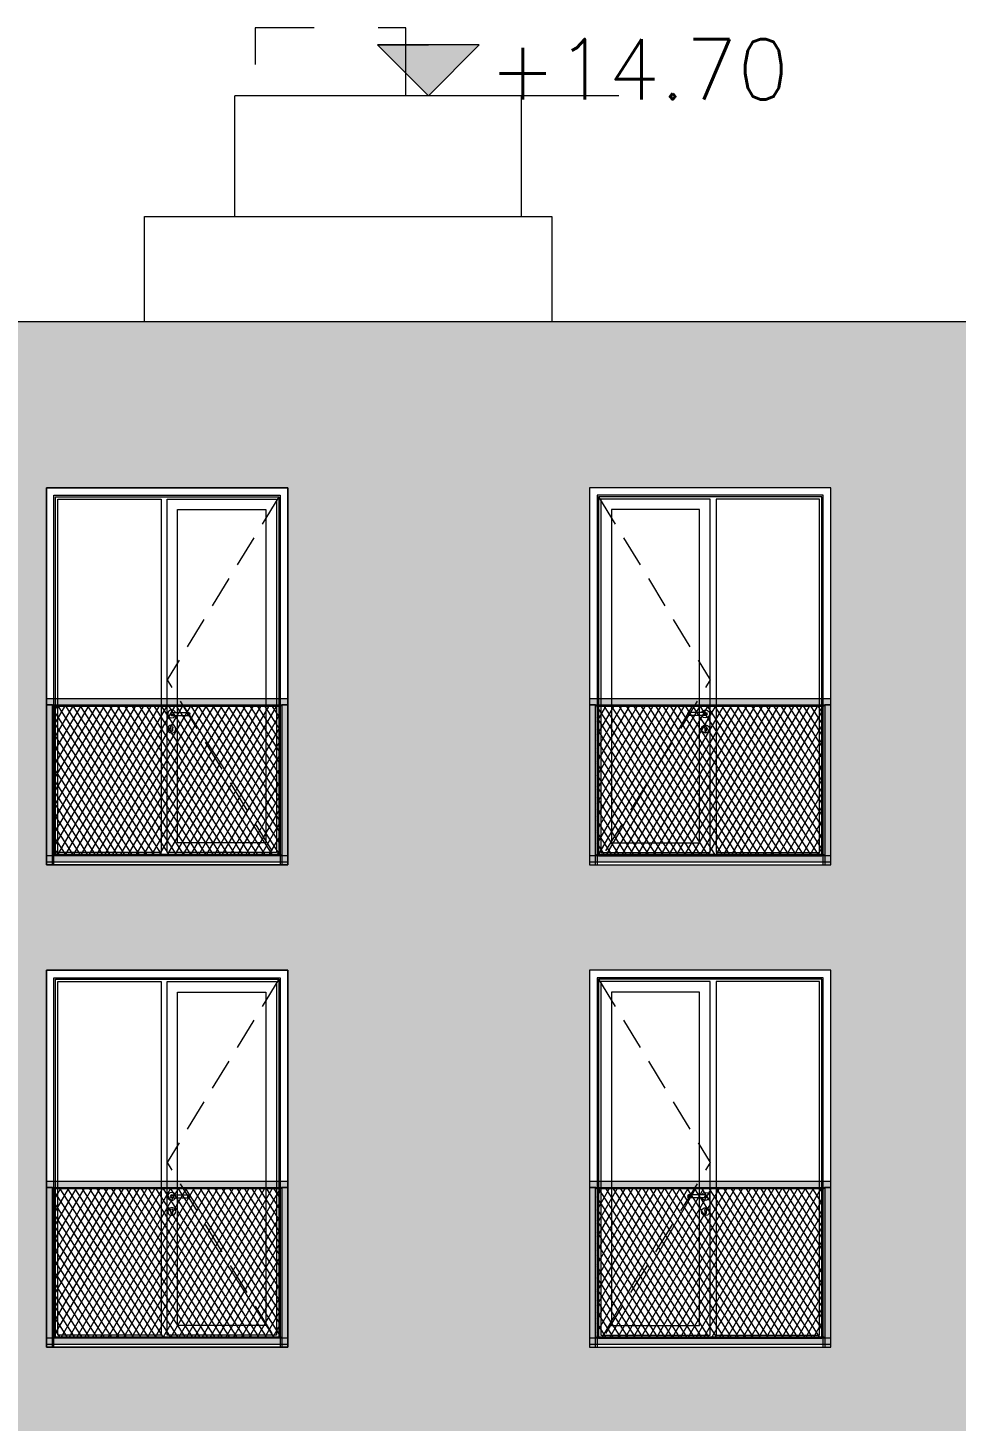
# Model space of a CAD drawing. Header units: millimetres. Extents: x 476244520 to 476657119, y 4620824743 to 4621446928.
# Drawn here: x 476568056 to 476574210, y 4621078656 to 4621087895 of the extents above; entities that cross this region are included whole.
import ezdxf

# ---------------------------------------------------------------- set-up
doc = ezdxf.new("R2010")
doc.units = ezdxf.units.MM
doc.header["$MEASUREMENT"] = 0
doc.linetypes.add('Hidden Line', pattern=[317.5, 211.666667, -105.833333])
doc.linetypes.add('Long Dashed', pattern=[1058.333302, 634.99999, -423.333311])
for name, color, linetype, lineweight in [('0_Pen_No__1_Pen_No__250', 7, 'Continuous', 0), ('0_Pen_No__250_Pen_No__142', 142, 'Continuous', 0), ('2D Drafting - General_Pen_No__30_Pen_No__9_Pen_No__9_Pen_No__253', 252, 'Continuous', 0), ('2D Drafting - General_Pen_No__30_Pen_No__9_Pen_No__9_Pen_No__7', 7, 'Continuous', 0), ('2D Drafting - General_Pen_No__7_Pen_No__7', 7, 'Continuous', 0), ('New_2D Drafting - General_Pen_No__1_Pen_No__253', 252, 'Continuous', 0), ('New_2D Drafting - General_Pen_No__30_Pen_No__9_Pen_No__9_Pen_No__255', 255, 'Continuous', 0), ('New_2D Drafting - General_Pen_No__30_Pen_No__9_Pen_No__9_Pen_No__7', 7, 'Continuous', 0), ('New_2D Drafting - General_Pen_No__4', 7, 'Continuous', 0), ('New_2D Drafting - General_Pen_No__7', 7, 'Continuous', 0), ('New_Structural - Bearing_Pen_No__250', 7, 'Continuous', 0), ('New_Structural - Bearing_Pen_No__7', 7, 'Continuous', 0), ('zoma_Pen_No__1_Pen_No__142', 142, 'Continuous', 0)]:
    doc.layers.add(name, color=color, linetype=linetype, lineweight=lineweight)
pattern_1 = [(60, (476844527.15, 4621385791.044), (-38.971143, 22.5), []), (122.833095, (476844527.15, 4621385791.044), (36.8060797, 18.75), [])]

msp = doc.modelspace()

# ---------------------------------------------------------------- hatches: boundary and pattern name
at = {"layer": '0_Pen_No__250_Pen_No__142', "linetype": 'Continuous', "lineweight": 0}
msp.add_hatch(color=142, dxfattribs=at).paths.add_polyline_path([(476570711.062, 4621087444.931), (476571048.755, 4621087782.46), (476570373.533, 4621087782.625)])
at = {"layer": '2D Drafting - General_Pen_No__30_Pen_No__9_Pen_No__9_Pen_No__253', "linetype": 'Continuous', "lineweight": 0}
h = msp.add_hatch(dxfattribs=at)
h.set_pattern_fill('BRICK___RUNNING_BOND', color=252, style=0, pattern_type=2)
h.set_pattern_definition([(0, (476584677.18, 4621075479.1), (0, 66.64), []), (90, (476584677.18, 4621075479.1), (-244.8, 0), [66.64, -66.64]), (90, (476584799.58, 4621075545.74), (-244.8, 0), [66.64, -66.64])])
h.paths.add_polyline_path([(476539459.138, 4621072645.531), (476540629.005, 4621072645.531), (476540629.014, 4621075245.539), (476540629.014, 4621076667.176), (476540629.014, 4621084845.531), (476540629.014, 4621085057.885), (476540629.014, 4621085545.532), (476546429.014, 4621085545.532), (476546429.014, 4621072645.531), (476553686.976, 4621072645.531), (476553729.155, 4621072645.531), (476553729.155, 4621075945.533), (476553729.155, 4621078445.544), (476553729.155, 4621079070.057), (476553729.155, 4621085545.544), (476557529.011, 4621085545.544), (476557529.011, 4621075245.549), (476556929.206, 4621075245.549), (476556929.206, 4621070445.499), (476563929.127, 4621070445.499), (476563929.127, 4621075251.999), (476563329.323, 4621075251.999), (476563329.323, 4621085545.544), (476567129.179, 4621085545.544), (476567129.179, 4621072645.445), (476569940.806, 4621072645.445), (476569940.806, 4621072645.531), (476570829.494, 4621072645.531), (476572429.494, 4621072645.531), (476574429.014, 4621072645.531), (476574429.014, 4621085545.532), (476580229.014, 4621085545.532), (476580229.014, 4621072645.531), (476581399.049, 4621072645.531), (476581399.049, 4621085945.125), (476580317.511, 4621085945.125), (476574428.978, 4621085945.125), (476553729.155, 4621085945.125), (476546829.014, 4621085945.125), (476539459.138, 4621085945.125)])
h.paths.add_polyline_path([(476546829.014, 4621082345.544), (476546829.014, 4621084845.531), (476553329.014, 4621084845.531), (476553329.014, 4621082345.544)], flags=0)
h.paths.add_polyline_path([(476546829.014, 4621075945.533), (476546829.014, 4621078445.544), (476553329.014, 4621078445.544), (476553329.014, 4621075945.533)], flags=0)
h.paths.add_polyline_path([(476546829.014, 4621079145.544), (476546829.014, 4621081645.544), (476553329.014, 4621081645.544), (476553329.014, 4621079145.544)], flags=0)
h.paths.add_polyline_path([(476549474.939, 4621072745.581), (476549479.055, 4621072745.581), (476549479.055, 4621075245.581), (476547879.055, 4621075245.582), (476547879.055, 4621072745.581)], flags=0)
h.paths.add_polyline_path([(476559629.231, 4621083245.531), (476559629.231, 4621084845.531), (476558029.231, 4621084845.531), (476558029.231, 4621083245.531)], flags=0)
h.paths.add_polyline_path([(476559629.231, 4621073645.531), (476559629.231, 4621075245.531), (476558029.231, 4621075245.531), (476558029.231, 4621073645.531)], flags=0)
h.paths.add_polyline_path([(476558029.236, 4621076845.531), (476559629.236, 4621076845.531), (476559629.236, 4621078445.531), (476558029.236, 4621078445.531)], flags=0)
h.paths.add_polyline_path([(476559629.236, 4621080045.531), (476559629.236, 4621081645.531), (476558029.236, 4621081645.531), (476558029.236, 4621080045.531)], flags=0)
h.paths.add_polyline_path([(476559629.014, 4621071445.531), (476559629.014, 4621072045.531), (476558029.442, 4621072045.531), (476558029.442, 4621071445.531)], flags=0)
h.paths.add_polyline_path([(476561228.792, 4621078445.531), (476561228.792, 4621076845.531), (476562828.792, 4621076845.531), (476562828.792, 4621078445.531)], flags=0)
h.paths.add_polyline_path([(476561228.792, 4621080045.531), (476562828.792, 4621080045.531), (476562828.792, 4621081645.531), (476561228.792, 4621081645.531)], flags=0)
h.paths.add_polyline_path([(476561228.797, 4621084845.531), (476561228.797, 4621083245.531), (476562828.797, 4621083245.531), (476562828.797, 4621084845.531)], flags=0)
h.paths.add_polyline_path([(476562828.369, 4621071445.531), (476562828.369, 4621072045.531), (476561228.797, 4621072045.531), (476561228.797, 4621071445.531)], flags=0)
h.paths.add_polyline_path([(476561228.797, 4621073645.531), (476562828.797, 4621073645.531), (476562828.797, 4621075245.531), (476561228.797, 4621075245.531)], flags=0)
h.paths.add_polyline_path([(476568178.997, 4621081645.582), (476568178.997, 4621079145.581), (476569778.997, 4621079145.581), (476569778.997, 4621081645.581)], flags=0)
h.paths.add_polyline_path([(476569778.997, 4621075945.581), (476569778.997, 4621078445.581), (476568178.997, 4621078445.582), (476568178.997, 4621075945.581)], flags=0)
h.paths.add_polyline_path([(476568178.997, 4621082345.581), (476569778.997, 4621082345.581), (476569778.997, 4621084845.581), (476568178.997, 4621084845.582)], flags=0)
h.paths.add_polyline_path([(476571779.011, 4621084845.581), (476571779.011, 4621082345.581), (476573379.011, 4621082345.581), (476573379.011, 4621084845.582)], flags=0)
h.paths.add_polyline_path([(476571779.011, 4621081645.581), (476571779.011, 4621079145.581), (476573379.011, 4621079145.581), (476573379.011, 4621081645.582)], flags=0)
h.paths.add_polyline_path([(476571779.011, 4621075245.581), (476571779.011, 4621072745.581), (476571783.128, 4621072745.581), (476573379.011, 4621072745.581), (476573379.011, 4621075245.582)], flags=0)
h.paths.add_polyline_path([(476571779.011, 4621075945.581), (476573379.011, 4621075945.581), (476573379.011, 4621078445.582), (476571779.011, 4621078445.581)], flags=0)
at = {"layer": 'New_2D Drafting - General_Pen_No__30_Pen_No__9_Pen_No__9_Pen_No__255', "linetype": 'Continuous', "lineweight": 0}
for points in [[(476568179.2, 4621082345.581), (476568219.206, 4621082345.581), (476568219.206, 4621083405.583), (476568179.2, 4621083405.583)], [(476568179.213, 4621083445.583), (476568179.213, 4621083405.583), (476569779.213, 4621083405.583), (476569779.213, 4621083445.583)], [(476568229.206, 4621082415.581), (476568219.206, 4621082405.581), (476568219.206, 4621083405.583), (476568229.206, 4621083395.583)], [(476568229.206, 4621083395.583), (476568219.206, 4621083405.583), (476569739.206, 4621083405.583), (476569729.206, 4621083395.583)], [(476569739.206, 4621082405.581), (476569729.206, 4621082415.581), (476569729.206, 4621083395.583), (476569739.206, 4621083405.583)], [(476569739.206, 4621082345.581), (476569779.213, 4621082345.581), (476569779.213, 4621083405.583), (476569739.206, 4621083405.583)], [(476571779.214, 4621082345.581), (476571819.22, 4621082345.581), (476571819.22, 4621083405.583), (476571779.214, 4621083405.583)], [(476571779.227, 4621083445.583), (476571779.227, 4621083405.583), (476573379.227, 4621083405.583), (476573379.227, 4621083445.583)], [(476571829.22, 4621082415.581), (476571819.22, 4621082405.581), (476571819.22, 4621083405.583), (476571829.22, 4621083395.583)], [(476571829.22, 4621083395.583), (476571819.22, 4621083405.583), (476573339.22, 4621083405.583), (476573329.22, 4621083395.583)], [(476573339.22, 4621082405.581), (476573329.22, 4621082415.581), (476573329.22, 4621083395.583), (476573339.22, 4621083405.583)], [(476573339.22, 4621082345.581), (476573379.227, 4621082345.581), (476573379.227, 4621083405.583), (476573339.22, 4621083405.583)], [(476568179.2, 4621082405.581), (476568179.2, 4621082365.581), (476569779.213, 4621082365.581), (476569779.213, 4621082405.581)], [(476568219.206, 4621082405.581), (476568229.206, 4621082415.581), (476569729.206, 4621082415.581), (476569739.206, 4621082405.581)], [(476571779.214, 4621082405.581), (476571779.214, 4621082365.581), (476573379.227, 4621082365.581), (476573379.227, 4621082405.581)], [(476571819.22, 4621082405.581), (476571829.22, 4621082415.581), (476573329.22, 4621082415.581), (476573339.22, 4621082405.581)], [(476568179.213, 4621080245.583), (476568179.213, 4621080205.583), (476569779.213, 4621080205.583), (476569779.213, 4621080245.583)], [(476571779.227, 4621080245.583), (476571779.227, 4621080205.583), (476573379.227, 4621080205.583), (476573379.227, 4621080245.583)], [(476568179.2, 4621079145.581), (476568219.206, 4621079145.581), (476568219.206, 4621080205.583), (476568179.2, 4621080205.583)], [(476568229.206, 4621079215.581), (476568219.206, 4621079205.581), (476568219.206, 4621080205.583), (476568229.206, 4621080195.583)], [(476568229.206, 4621080195.583), (476568219.206, 4621080205.583), (476569739.206, 4621080205.583), (476569729.206, 4621080195.583)], [(476569739.206, 4621079205.581), (476569729.206, 4621079215.581), (476569729.206, 4621080195.583), (476569739.206, 4621080205.583)], [(476569739.206, 4621079145.581), (476569779.213, 4621079145.581), (476569779.213, 4621080205.583), (476569739.206, 4621080205.583)], [(476571779.214, 4621079145.581), (476571819.22, 4621079145.581), (476571819.22, 4621080205.583), (476571779.214, 4621080205.583)], [(476571829.22, 4621079215.581), (476571819.22, 4621079205.581), (476571819.22, 4621080205.583), (476571829.22, 4621080195.583)], [(476571829.22, 4621080195.583), (476571819.22, 4621080205.583), (476573339.22, 4621080205.583), (476573329.22, 4621080195.583)], [(476573339.22, 4621079205.581), (476573329.22, 4621079215.581), (476573329.22, 4621080195.583), (476573339.22, 4621080205.583)], [(476573339.22, 4621079145.581), (476573379.227, 4621079145.581), (476573379.227, 4621080205.583), (476573339.22, 4621080205.583)], [(476568219.206, 4621079205.581), (476568229.206, 4621079215.581), (476569729.206, 4621079215.581), (476569739.206, 4621079205.581)], [(476571819.22, 4621079205.581), (476571829.22, 4621079215.581), (476573329.22, 4621079215.581), (476573339.22, 4621079205.581)], [(476568179.2, 4621079205.581), (476568179.2, 4621079165.581), (476569779.213, 4621079165.581), (476569779.213, 4621079205.581)], [(476571779.214, 4621079205.581), (476571779.214, 4621079165.581), (476573379.227, 4621079165.581), (476573379.227, 4621079205.581)]]:
    msp.add_hatch(color=255, dxfattribs=at).paths.add_polyline_path(points)
at = {"layer": 'New_2D Drafting - General_Pen_No__7', "linetype": 'Continuous', "lineweight": 0}
h = msp.add_hatch(dxfattribs=at)
h.set_pattern_fill('BATT_INSULATION', style=0, pattern_type=2)
h.set_pattern_definition(pattern_1)
h.paths.add_polyline_path([(476569729.206, 4621083395.583), (476568229.206, 4621083395.583), (476568229.206, 4621082415.581), (476569729.206, 4621082415.581)])
h = msp.add_hatch(dxfattribs=at)
h.set_pattern_fill('BATT_INSULATION', style=0, pattern_type=2)
h.set_pattern_definition(pattern_1)
h.paths.add_polyline_path([(476573329.22, 4621083395.583), (476571829.22, 4621083395.583), (476571829.22, 4621082415.581), (476573329.22, 4621082415.581)])
h = msp.add_hatch(dxfattribs=at)
h.set_pattern_fill('BATT_INSULATION', style=0, pattern_type=2)
h.set_pattern_definition(pattern_1)
h.paths.add_polyline_path([(476569729.206, 4621080195.583), (476568229.206, 4621080195.583), (476568229.206, 4621079215.581), (476569729.206, 4621079215.581)])
h = msp.add_hatch(dxfattribs=at)
h.set_pattern_fill('BATT_INSULATION', style=0, pattern_type=2)
h.set_pattern_definition(pattern_1)
h.paths.add_polyline_path([(476573329.22, 4621080195.583), (476571829.22, 4621080195.583), (476571829.22, 4621079215.581), (476573329.22, 4621079215.581)])

# ---------------------------------------------------------------- linework, layer by layer
at = {"layer": '0_Pen_No__1_Pen_No__250', "color": 7, "linetype": 'Continuous', "lineweight": 0, "flags": 128}
for points in [[(476570711.062, 4621087444.931), (476570373.533, 4621087782.625), (476570711.144, 4621087782.542)], [(476570711.062, 4621087444.931), (476571048.755, 4621087782.46), (476570711.144, 4621087782.542)], [(476571973.45, 4621087444.623), (476570373.45, 4621087445.014)]]:
    msp.add_lwpolyline(points, dxfattribs=at)
at = {"layer": '0_Pen_No__250_Pen_No__142', "color": 142, "linetype": 'Continuous', "lineweight": 0, "flags": 128}
msp.add_lwpolyline([(476570711.062, 4621087444.931), (476571048.755, 4621087782.46), (476570373.533, 4621087782.625)], close=True, dxfattribs=at)
at = {"layer": '2D Drafting - General_Pen_No__30_Pen_No__9_Pen_No__9_Pen_No__7', "color": 7, "linetype": 'Continuous', "lineweight": 0, "flags": 128}
msp.add_lwpolyline([(476556929.206, 4621070445.499), (476563929.127, 4621070445.499), (476563929.127, 4621075251.999), (476563329.323, 4621075251.999), (476563329.323, 4621085545.544), (476567129.179, 4621085545.544), (476567129.179, 4621072645.445), (476569940.806, 4621072645.445), (476569940.806, 4621072645.531), (476570829.494, 4621072645.531), (476572429.494, 4621072645.531), (476574429.014, 4621072645.531), (476574429.014, 4621085545.532), (476580229.014, 4621085545.532), (476580229.014, 4621072645.531), (476581399.049, 4621072645.531), (476581399.049, 4621085945.125), (476580317.511, 4621085945.125), (476574428.978, 4621085945.125), (476553729.155, 4621085945.125)], dxfattribs=at)
for points in [[(476568178.997, 4621082345.581), (476569778.997, 4621082345.581), (476569778.997, 4621084845.581), (476568178.997, 4621084845.582)], [(476571779.011, 4621084845.581), (476571779.011, 4621082345.581), (476573379.011, 4621082345.581), (476573379.011, 4621084845.582)], [(476568178.997, 4621081645.582), (476568178.997, 4621079145.581), (476569778.997, 4621079145.581), (476569778.997, 4621081645.581)], [(476571779.011, 4621081645.581), (476571779.011, 4621079145.581), (476573379.011, 4621079145.581), (476573379.011, 4621081645.582)]]:
    msp.add_lwpolyline(points, close=True, dxfattribs=at)
at = {"layer": '2D Drafting - General_Pen_No__7_Pen_No__7', "color": 7, "linetype": 'Continuous', "lineweight": 0, "flags": 128}
for points in [[(476569774.881, 4621082345.581), (476568178.997, 4621082345.581), (476568178.997, 4621084845.582), (476569778.997, 4621084845.581)], [(476569778.997, 4621084845.581), (476569778.997, 4621082345.581), (476569774.881, 4621082345.581)], [(476571783.128, 4621082345.581), (476573379.011, 4621082345.581), (476573379.011, 4621084845.582), (476571779.011, 4621084845.581)], [(476571779.011, 4621084845.581), (476571779.011, 4621082345.581), (476571783.128, 4621082345.581)], [(476569774.881, 4621079145.581), (476568178.997, 4621079145.581), (476568178.997, 4621081645.582), (476569778.997, 4621081645.581)], [(476569778.997, 4621081645.581), (476569778.997, 4621079145.581), (476569774.881, 4621079145.581)], [(476571783.128, 4621079145.581), (476573379.011, 4621079145.581), (476573379.011, 4621081645.582), (476571779.011, 4621081645.581)], [(476571779.011, 4621081645.581), (476571779.011, 4621079145.581), (476571783.128, 4621079145.581)]]:
    msp.add_lwpolyline(points, dxfattribs=at)
for points in [[(476568228.997, 4621084795.58), (476569728.997, 4621084795.58), (476569728.997, 4621082345.582), (476568228.997, 4621082345.583)], [(476568238.997, 4621084785.58), (476569718.997, 4621084785.58), (476569718.997, 4621082405.583), (476568238.997, 4621082405.583)], [(476568253.997, 4621084770.58), (476568938.997, 4621084770.58), (476568938.997, 4621082425.583), (476568253.997, 4621082425.583)], [(476568978.993, 4621084770.58), (476569703.997, 4621084770.58), (476569703.997, 4621082425.583), (476568978.997, 4621082425.583)], [(476573329.011, 4621084795.58), (476571829.011, 4621084795.58), (476571829.011, 4621082345.582), (476573329.011, 4621082345.583)], [(476573319.011, 4621084785.58), (476571839.011, 4621084785.58), (476571839.011, 4621082405.583), (476573319.011, 4621082405.583)], [(476572579.015, 4621084770.58), (476571854.011, 4621084770.58), (476571854.011, 4621082425.583), (476572579.011, 4621082425.583)], [(476573304.011, 4621084770.58), (476572619.011, 4621084770.58), (476572619.011, 4621082425.583), (476573304.011, 4621082425.583)], [(476569048.997, 4621084700.58), (476569633.997, 4621084700.58), (476569633.997, 4621082490.583), (476569048.997, 4621082490.583)], [(476572509.011, 4621084700.58), (476571924.011, 4621084700.58), (476571924.011, 4621082490.583), (476572509.011, 4621082490.583)], [(476568228.997, 4621081595.58), (476569728.997, 4621081595.58), (476569728.997, 4621079145.582), (476568228.997, 4621079145.583)], [(476568238.997, 4621081585.58), (476569718.997, 4621081585.58), (476569718.997, 4621079205.583), (476568238.997, 4621079205.583)], [(476568253.997, 4621081570.58), (476568938.997, 4621081570.58), (476568938.997, 4621079225.583), (476568253.997, 4621079225.583)], [(476568978.993, 4621081570.58), (476569703.997, 4621081570.58), (476569703.997, 4621079225.583), (476568978.997, 4621079225.583)], [(476573329.011, 4621081595.58), (476571829.011, 4621081595.58), (476571829.011, 4621079145.582), (476573329.011, 4621079145.583)], [(476573319.011, 4621081585.58), (476571839.011, 4621081585.58), (476571839.011, 4621079205.583), (476573319.011, 4621079205.583)], [(476572579.015, 4621081570.58), (476571854.011, 4621081570.58), (476571854.011, 4621079225.583), (476572579.011, 4621079225.583)], [(476573304.011, 4621081570.58), (476572619.011, 4621081570.58), (476572619.011, 4621079225.583), (476573304.011, 4621079225.583)], [(476569048.997, 4621081500.58), (476569633.997, 4621081500.58), (476569633.997, 4621079290.583), (476569048.997, 4621079290.583)], [(476572509.011, 4621081500.58), (476571924.011, 4621081500.58), (476571924.011, 4621079290.583), (476572509.011, 4621079290.583)]]:
    msp.add_lwpolyline(points, close=True, dxfattribs=at)
at = {"layer": '2D Drafting - General_Pen_No__7_Pen_No__7', "color": 7, "linetype": 'Hidden Line', "lineweight": 0, "flags": 128}
for points in [[(476569718.997, 4621084785.58), (476568978.997, 4621083571.458), (476569728.22, 4621082346.866)], [(476571839.011, 4621084785.58), (476572579.011, 4621083571.458), (476571829.788, 4621082346.866)], [(476569718.997, 4621081585.58), (476568978.997, 4621080371.458), (476569728.22, 4621079146.866)], [(476571839.011, 4621081585.58), (476572579.011, 4621080371.458), (476571829.788, 4621079146.866)]]:
    msp.add_lwpolyline(points, dxfattribs=at)
at = {"layer": 'New_2D Drafting - General_Pen_No__1_Pen_No__253', "color": 252, "linetype": 'Long Dashed', "lineweight": 0, "flags": 128}
msp.add_lwpolyline([(476570562.061, 4621087444.967), (476570562.061, 4621087895.359), (476569562.061, 4621087895.359), (476569562.061, 4621087444.983)], dxfattribs=at)
at = {"layer": 'New_2D Drafting - General_Pen_No__30_Pen_No__9_Pen_No__9_Pen_No__7', "color": 7, "linetype": 'Continuous', "lineweight": 0, "flags": 128}
for points in [[(476568179.2, 4621082345.581), (476568219.206, 4621082345.581), (476568219.206, 4621083405.583), (476568179.2, 4621083405.583)], [(476568179.213, 4621083445.583), (476568179.213, 4621083405.583), (476569779.213, 4621083405.583), (476569779.213, 4621083445.583)], [(476568229.206, 4621082415.581), (476568219.206, 4621082405.581), (476568219.206, 4621083405.583), (476568229.206, 4621083395.583)], [(476568229.206, 4621083395.583), (476568219.206, 4621083405.583), (476569739.206, 4621083405.583), (476569729.206, 4621083395.583)], [(476569739.206, 4621082405.581), (476569729.206, 4621082415.581), (476569729.206, 4621083395.583), (476569739.206, 4621083405.583)], [(476569739.206, 4621082345.581), (476569779.213, 4621082345.581), (476569779.213, 4621083405.583), (476569739.206, 4621083405.583)], [(476571779.214, 4621082345.581), (476571819.22, 4621082345.581), (476571819.22, 4621083405.583), (476571779.214, 4621083405.583)], [(476571779.227, 4621083445.583), (476571779.227, 4621083405.583), (476573379.227, 4621083405.583), (476573379.227, 4621083445.583)], [(476571829.22, 4621082415.581), (476571819.22, 4621082405.581), (476571819.22, 4621083405.583), (476571829.22, 4621083395.583)], [(476571829.22, 4621083395.583), (476571819.22, 4621083405.583), (476573339.22, 4621083405.583), (476573329.22, 4621083395.583)], [(476573339.22, 4621082405.581), (476573329.22, 4621082415.581), (476573329.22, 4621083395.583), (476573339.22, 4621083405.583)], [(476573339.22, 4621082345.581), (476573379.227, 4621082345.581), (476573379.227, 4621083405.583), (476573339.22, 4621083405.583)], [(476568179.2, 4621082405.581), (476568179.2, 4621082365.581), (476569779.213, 4621082365.581), (476569779.213, 4621082405.581)], [(476568219.206, 4621082405.581), (476568229.206, 4621082415.581), (476569729.206, 4621082415.581), (476569739.206, 4621082405.581)], [(476571779.214, 4621082405.581), (476571779.214, 4621082365.581), (476573379.227, 4621082365.581), (476573379.227, 4621082405.581)], [(476571819.22, 4621082405.581), (476571829.22, 4621082415.581), (476573329.22, 4621082415.581), (476573339.22, 4621082405.581)], [(476568179.213, 4621080245.583), (476568179.213, 4621080205.583), (476569779.213, 4621080205.583), (476569779.213, 4621080245.583)], [(476571779.227, 4621080245.583), (476571779.227, 4621080205.583), (476573379.227, 4621080205.583), (476573379.227, 4621080245.583)], [(476568179.2, 4621079145.581), (476568219.206, 4621079145.581), (476568219.206, 4621080205.583), (476568179.2, 4621080205.583)], [(476568229.206, 4621079215.581), (476568219.206, 4621079205.581), (476568219.206, 4621080205.583), (476568229.206, 4621080195.583)], [(476568229.206, 4621080195.583), (476568219.206, 4621080205.583), (476569739.206, 4621080205.583), (476569729.206, 4621080195.583)], [(476569739.206, 4621079205.581), (476569729.206, 4621079215.581), (476569729.206, 4621080195.583), (476569739.206, 4621080205.583)], [(476569739.206, 4621079145.581), (476569779.213, 4621079145.581), (476569779.213, 4621080205.583), (476569739.206, 4621080205.583)], [(476571779.214, 4621079145.581), (476571819.22, 4621079145.581), (476571819.22, 4621080205.583), (476571779.214, 4621080205.583)], [(476571829.22, 4621079215.581), (476571819.22, 4621079205.581), (476571819.22, 4621080205.583), (476571829.22, 4621080195.583)], [(476571829.22, 4621080195.583), (476571819.22, 4621080205.583), (476573339.22, 4621080205.583), (476573329.22, 4621080195.583)], [(476573339.22, 4621079205.581), (476573329.22, 4621079215.581), (476573329.22, 4621080195.583), (476573339.22, 4621080205.583)], [(476573339.22, 4621079145.581), (476573379.227, 4621079145.581), (476573379.227, 4621080205.583), (476573339.22, 4621080205.583)], [(476568219.206, 4621079205.581), (476568229.206, 4621079215.581), (476569729.206, 4621079215.581), (476569739.206, 4621079205.581)], [(476571819.22, 4621079205.581), (476571829.22, 4621079215.581), (476573329.22, 4621079215.581), (476573339.22, 4621079205.581)], [(476568179.2, 4621079205.581), (476568179.2, 4621079165.581), (476569779.213, 4621079165.581), (476569779.213, 4621079205.581)], [(476571779.214, 4621079205.581), (476571779.214, 4621079165.581), (476573379.227, 4621079165.581), (476573379.227, 4621079205.581)]]:
    msp.add_lwpolyline(points, close=True, dxfattribs=at)
at = {"layer": 'New_2D Drafting - General_Pen_No__4', "color": 7, "linetype": 'Continuous', "lineweight": 0, "flags": 128}
for points in [[(476569729.206, 4621083395.583), (476568229.206, 4621083395.583), (476568229.206, 4621082415.581), (476569729.206, 4621082415.581)], [(476573329.22, 4621083395.583), (476571829.22, 4621083395.583), (476571829.22, 4621082415.581), (476573329.22, 4621082415.581)], [(476569729.206, 4621080195.583), (476568229.206, 4621080195.583), (476568229.206, 4621079215.581), (476569729.206, 4621079215.581)], [(476573329.22, 4621080195.583), (476571829.22, 4621080195.583), (476571829.22, 4621079215.581), (476573329.22, 4621079215.581)]]:
    msp.add_lwpolyline(points, close=True, dxfattribs=at)
at = {"layer": 'New_Structural - Bearing_Pen_No__250', "color": 7, "linetype": 'Continuous', "lineweight": 0}
for p, q in [((476568996.387, 4621083368.964), (476568986.505, 4621083359.081)), ((476569009.887, 4621083372.581), (476568996.387, 4621083368.964)), ((476569023.387, 4621083368.964), (476569009.887, 4621083372.581)), ((476569033.27, 4621083359.081), (476569023.387, 4621083368.964)), ((476572524.738, 4621083359.081), (476572534.621, 4621083368.964)), ((476572534.621, 4621083368.964), (476572548.121, 4621083372.581)), ((476572548.121, 4621083372.581), (476572561.621, 4621083368.964)), ((476572561.621, 4621083368.964), (476572571.504, 4621083359.081)), ((476568986.505, 4621083359.081), (476568982.887, 4621083345.581)), ((476568982.887, 4621083345.581), (476568986.505, 4621083332.081)), ((476568986.505, 4621083332.081), (476568996.387, 4621083322.199)), ((476568996.387, 4621083322.199), (476569009.887, 4621083318.581)), ((476569002.816, 4621083352.653), (476568999.887, 4621083345.581)), ((476568999.887, 4621083345.581), (476569002.816, 4621083338.51)), ((476569004.369, 4621083352.653), (476569001.61, 4621083345.581)), ((476569001.61, 4621083345.581), (476569004.369, 4621083338.51)), ((476569009.887, 4621083355.581), (476569002.816, 4621083352.653)), ((476569002.816, 4621083338.51), (476569009.887, 4621083335.581)), ((476569009.183, 4621083352.653), (476569007.071, 4621083345.581)), ((476569007.071, 4621083345.581), (476569009.183, 4621083338.51)), ((476569009.887, 4621083355.581), (476569011.029, 4621083355.581)), ((476569009.887, 4621083335.581), (476569011.029, 4621083335.581)), ((476569009.887, 4621083318.581), (476569023.387, 4621083322.199)), ((476569011.029, 4621083355.581), (476569014.281, 4621083355.581)), ((476569011.029, 4621083335.581), (476569014.281, 4621083335.581)), ((476569014.281, 4621083355.581), (476569019.147, 4621083355.581)), ((476569014.281, 4621083335.581), (476569019.147, 4621083335.581)), ((476569016.388, 4621083352.653), (476569015.245, 4621083345.581)), ((476569015.245, 4621083345.581), (476569016.388, 4621083338.51)), ((476569019.147, 4621083355.581), (476569024.887, 4621083355.581)), ((476569019.147, 4621083335.581), (476569024.887, 4621083335.581)), ((476569023.387, 4621083322.199), (476569033.27, 4621083332.081)), ((476569024.887, 4621083355.581), (476569104.887, 4621083355.581)), ((476569024.887, 4621083335.581), (476569104.887, 4621083335.581)), ((476569034.208, 4621083355.581), (476569033.27, 4621083359.081)), ((476569033.27, 4621083332.081), (476569034.208, 4621083335.581)), ((476569104.887, 4621083355.581), (476569110.628, 4621083355.581)), ((476569104.887, 4621083335.581), (476569110.628, 4621083335.581)), ((476569110.628, 4621083355.581), (476569115.494, 4621083355.581)), ((476569110.628, 4621083335.581), (476569115.494, 4621083335.581)), ((476569113.387, 4621083352.653), (476569114.53, 4621083345.581)), ((476569114.53, 4621083345.581), (476569113.387, 4621083338.51)), ((476569115.494, 4621083355.581), (476569118.746, 4621083355.581)), ((476569115.494, 4621083335.581), (476569118.746, 4621083335.581)), ((476569118.746, 4621083355.581), (476569119.887, 4621083355.581)), ((476569118.746, 4621083335.581), (476569119.887, 4621083335.581)), ((476569119.887, 4621083355.581), (476569126.959, 4621083352.653)), ((476569126.959, 4621083338.51), (476569119.887, 4621083335.581)), ((476569120.592, 4621083352.653), (476569122.704, 4621083345.581)), ((476569122.704, 4621083345.581), (476569120.592, 4621083338.51)), ((476569125.406, 4621083352.653), (476569128.165, 4621083345.581)), ((476569128.165, 4621083345.581), (476569125.406, 4621083338.51)), ((476569126.959, 4621083352.653), (476569129.887, 4621083345.581)), ((476569129.887, 4621083345.581), (476569126.959, 4621083338.51)), ((476572431.05, 4621083352.653), (476572428.121, 4621083345.581)), ((476572428.121, 4621083345.581), (476572431.05, 4621083338.51)), ((476572432.602, 4621083352.653), (476572429.843, 4621083345.581)), ((476572429.843, 4621083345.581), (476572432.602, 4621083338.51)), ((476572438.121, 4621083355.581), (476572431.05, 4621083352.653)), ((476572431.05, 4621083338.51), (476572438.121, 4621083335.581)), ((476572437.416, 4621083352.653), (476572435.305, 4621083345.581)), ((476572435.305, 4621083345.581), (476572437.416, 4621083338.51)), ((476572439.263, 4621083355.581), (476572438.121, 4621083355.581)), ((476572439.263, 4621083335.581), (476572438.121, 4621083335.581)), ((476572442.514, 4621083355.581), (476572439.263, 4621083355.581)), ((476572442.514, 4621083335.581), (476572439.263, 4621083335.581)), ((476572447.381, 4621083355.581), (476572442.514, 4621083355.581)), ((476572447.381, 4621083335.581), (476572442.514, 4621083335.581)), ((476572444.622, 4621083352.653), (476572443.479, 4621083345.581)), ((476572443.479, 4621083345.581), (476572444.622, 4621083338.51)), ((476572453.121, 4621083355.581), (476572447.381, 4621083355.581)), ((476572453.121, 4621083335.581), (476572447.381, 4621083335.581)), ((476572533.121, 4621083355.581), (476572453.121, 4621083355.581)), ((476572533.121, 4621083335.581), (476572453.121, 4621083335.581)), ((476572523.8, 4621083355.581), (476572524.738, 4621083359.081)), ((476572524.738, 4621083332.081), (476572523.8, 4621083335.581)), ((476572534.621, 4621083322.199), (476572524.738, 4621083332.081)), ((476572538.861, 4621083355.581), (476572533.121, 4621083355.581)), ((476572538.861, 4621083335.581), (476572533.121, 4621083335.581)), ((476572548.121, 4621083318.581), (476572534.621, 4621083322.199)), ((476572543.728, 4621083355.581), (476572538.861, 4621083355.581)), ((476572543.728, 4621083335.581), (476572538.861, 4621083335.581)), ((476572541.62, 4621083352.653), (476572542.763, 4621083345.581)), ((476572542.763, 4621083345.581), (476572541.62, 4621083338.51)), ((476572546.979, 4621083355.581), (476572543.728, 4621083355.581)), ((476572546.979, 4621083335.581), (476572543.728, 4621083335.581)), ((476572548.121, 4621083355.581), (476572546.979, 4621083355.581)), ((476572548.121, 4621083335.581), (476572546.979, 4621083335.581)), ((476572548.121, 4621083355.581), (476572555.192, 4621083352.653)), ((476572555.192, 4621083338.51), (476572548.121, 4621083335.581)), ((476572561.621, 4621083322.199), (476572548.121, 4621083318.581)), ((476572548.826, 4621083352.653), (476572550.937, 4621083345.581)), ((476572550.937, 4621083345.581), (476572548.826, 4621083338.51)), ((476572553.64, 4621083352.653), (476572556.399, 4621083345.581)), ((476572556.399, 4621083345.581), (476572553.64, 4621083338.51)), ((476572555.192, 4621083352.653), (476572558.121, 4621083345.581)), ((476572558.121, 4621083345.581), (476572555.192, 4621083338.51)), ((476572571.504, 4621083332.081), (476572561.621, 4621083322.199)), ((476572571.504, 4621083359.081), (476572575.121, 4621083345.581)), ((476572575.121, 4621083345.581), (476572571.504, 4621083332.081)), ((476568986.505, 4621083259.081), (476568982.887, 4621083245.581)), ((476568982.887, 4621083245.581), (476568986.505, 4621083232.081)), ((476568996.387, 4621083268.964), (476568986.505, 4621083259.081)), ((476568986.505, 4621083232.081), (476568996.387, 4621083222.199)), ((476569009.887, 4621083272.581), (476568996.387, 4621083268.964)), ((476568996.387, 4621083222.199), (476569009.887, 4621083218.581)), ((476569003.167, 4621083257.221), (476569002.42, 4621083255.274)), ((476569004.887, 4621083249.981), (476569002.42, 4621083255.274)), ((476569003.167, 4621083257.221), (476569004.512, 4621083260.725)), ((476569004.512, 4621083260.725), (476569009.887, 4621083263.007)), ((476569004.887, 4621083248.468), (476569004.887, 4621083249.981)), ((476569004.887, 4621083248.468), (476569004.887, 4621083245.581)), ((476569004.887, 4621083245.581), (476569004.887, 4621083242.695)), ((476569004.887, 4621083242.695), (476569004.887, 4621083236.921)), ((476569004.887, 4621083236.921), (476569004.887, 4621083233.081)), ((476569006.352, 4621083229.546), (476569004.887, 4621083233.081)), ((476569009.887, 4621083228.081), (476569006.352, 4621083229.546)), ((476569023.387, 4621083268.964), (476569009.887, 4621083272.581)), ((476569009.887, 4621083263.007), (476569015.263, 4621083260.725)), ((476569013.423, 4621083229.546), (476569009.887, 4621083228.081)), ((476569009.887, 4621083218.581), (476569023.387, 4621083222.199)), ((476569014.887, 4621083233.081), (476569013.423, 4621083229.546)), ((476569017.355, 4621083255.274), (476569014.887, 4621083249.981)), ((476569014.887, 4621083249.981), (476569014.887, 4621083248.468)), ((476569014.887, 4621083248.468), (476569014.887, 4621083245.581)), ((476569014.887, 4621083245.581), (476569014.887, 4621083242.695)), ((476569014.887, 4621083242.695), (476569014.887, 4621083236.921)), ((476569014.887, 4621083236.921), (476569014.887, 4621083233.081)), ((476569016.608, 4621083257.221), (476569015.263, 4621083260.725)), ((476569016.608, 4621083257.221), (476569017.355, 4621083255.274)), ((476569033.27, 4621083259.081), (476569023.387, 4621083268.964)), ((476569023.387, 4621083222.199), (476569033.27, 4621083232.081)), ((476569036.887, 4621083245.581), (476569033.27, 4621083259.081)), ((476569033.27, 4621083232.081), (476569036.887, 4621083245.581)), ((476572521.121, 4621083245.581), (476572524.738, 4621083259.081)), ((476572524.738, 4621083232.081), (476572521.121, 4621083245.581)), ((476572524.738, 4621083259.081), (476572534.621, 4621083268.964)), ((476572534.621, 4621083222.199), (476572524.738, 4621083232.081)), ((476572534.621, 4621083268.964), (476572548.121, 4621083272.581)), ((476572548.121, 4621083218.581), (476572534.621, 4621083222.199)), ((476572541.401, 4621083257.221), (476572540.653, 4621083255.274)), ((476572540.653, 4621083255.274), (476572543.121, 4621083249.981)), ((476572541.401, 4621083257.221), (476572542.746, 4621083260.725)), ((476572548.121, 4621083263.007), (476572542.746, 4621083260.725)), ((476572543.121, 4621083249.981), (476572543.121, 4621083248.468)), ((476572543.121, 4621083248.468), (476572543.121, 4621083245.581)), ((476572543.121, 4621083245.581), (476572543.121, 4621083242.695)), ((476572543.121, 4621083242.695), (476572543.121, 4621083236.921)), ((476572543.121, 4621083236.921), (476572543.121, 4621083233.081)), ((476572543.121, 4621083233.081), (476572544.585, 4621083229.546)), ((476572544.585, 4621083229.546), (476572548.121, 4621083228.081)), ((476572548.121, 4621083272.581), (476572561.621, 4621083268.964)), ((476572553.496, 4621083260.725), (476572548.121, 4621083263.007)), ((476572548.121, 4621083228.081), (476572551.657, 4621083229.546)), ((476572561.621, 4621083222.199), (476572548.121, 4621083218.581)), ((476572551.657, 4621083229.546), (476572553.121, 4621083233.081)), ((476572553.121, 4621083249.981), (476572555.589, 4621083255.274)), ((476572553.121, 4621083248.468), (476572553.121, 4621083249.981)), ((476572553.121, 4621083248.468), (476572553.121, 4621083245.581)), ((476572553.121, 4621083245.581), (476572553.121, 4621083242.695)), ((476572553.121, 4621083242.695), (476572553.121, 4621083236.921)), ((476572553.121, 4621083236.921), (476572553.121, 4621083233.081)), ((476572554.841, 4621083257.221), (476572553.496, 4621083260.725)), ((476572554.841, 4621083257.221), (476572555.589, 4621083255.274)), ((476572561.621, 4621083268.964), (476572571.504, 4621083259.081)), ((476572571.504, 4621083232.081), (476572561.621, 4621083222.199)), ((476572571.504, 4621083259.081), (476572575.121, 4621083245.581)), ((476572575.121, 4621083245.581), (476572571.504, 4621083232.081)), ((476568986.505, 4621080159.081), (476568982.887, 4621080145.581)), ((476568982.887, 4621080145.581), (476568986.505, 4621080132.081)), ((476568996.387, 4621080168.964), (476568986.505, 4621080159.081)), ((476568986.505, 4621080132.081), (476568996.387, 4621080122.199)), ((476569009.887, 4621080172.581), (476568996.387, 4621080168.964)), ((476569002.816, 4621080152.653), (476568999.887, 4621080145.581)), ((476568999.887, 4621080145.581), (476569002.816, 4621080138.51)), ((476569004.369, 4621080152.653), (476569001.61, 4621080145.581)), ((476569001.61, 4621080145.581), (476569004.369, 4621080138.51)), ((476569009.887, 4621080155.581), (476569002.816, 4621080152.653)), ((476569002.816, 4621080138.51), (476569009.887, 4621080135.581)), ((476569009.183, 4621080152.653), (476569007.071, 4621080145.581)), ((476569007.071, 4621080145.581), (476569009.183, 4621080138.51)), ((476569023.387, 4621080168.964), (476569009.887, 4621080172.581)), ((476569009.887, 4621080155.581), (476569011.029, 4621080155.581)), ((476569009.887, 4621080135.581), (476569011.029, 4621080135.581)), ((476569011.029, 4621080155.581), (476569014.281, 4621080155.581)), ((476569011.029, 4621080135.581), (476569014.281, 4621080135.581)), ((476569014.281, 4621080155.581), (476569019.147, 4621080155.581)), ((476569014.281, 4621080135.581), (476569019.147, 4621080135.581)), ((476569016.388, 4621080152.653), (476569015.245, 4621080145.581)), ((476569015.245, 4621080145.581), (476569016.388, 4621080138.51)), ((476569019.147, 4621080155.581), (476569024.887, 4621080155.581)), ((476569019.147, 4621080135.581), (476569024.887, 4621080135.581)), ((476569033.27, 4621080159.081), (476569023.387, 4621080168.964)), ((476569023.387, 4621080122.199), (476569033.27, 4621080132.081)), ((476569024.887, 4621080155.581), (476569104.887, 4621080155.581)), ((476569024.887, 4621080135.581), (476569104.887, 4621080135.581)), ((476569034.208, 4621080155.581), (476569033.27, 4621080159.081)), ((476569033.27, 4621080132.081), (476569034.208, 4621080135.581)), ((476569104.887, 4621080155.581), (476569110.628, 4621080155.581)), ((476569104.887, 4621080135.581), (476569110.628, 4621080135.581)), ((476569110.628, 4621080155.581), (476569115.494, 4621080155.581)), ((476569110.628, 4621080135.581), (476569115.494, 4621080135.581)), ((476569113.387, 4621080152.653), (476569114.53, 4621080145.581)), ((476569114.53, 4621080145.581), (476569113.387, 4621080138.51)), ((476569115.494, 4621080155.581), (476569118.746, 4621080155.581)), ((476569115.494, 4621080135.581), (476569118.746, 4621080135.581)), ((476569118.746, 4621080155.581), (476569119.887, 4621080155.581)), ((476569118.746, 4621080135.581), (476569119.887, 4621080135.581)), ((476569119.887, 4621080155.581), (476569126.959, 4621080152.653)), ((476569126.959, 4621080138.51), (476569119.887, 4621080135.581)), ((476569120.592, 4621080152.653), (476569122.704, 4621080145.581)), ((476569122.704, 4621080145.581), (476569120.592, 4621080138.51)), ((476569125.406, 4621080152.653), (476569128.165, 4621080145.581)), ((476569128.165, 4621080145.581), (476569125.406, 4621080138.51)), ((476569126.959, 4621080152.653), (476569129.887, 4621080145.581)), ((476569129.887, 4621080145.581), (476569126.959, 4621080138.51)), ((476572431.05, 4621080152.653), (476572428.121, 4621080145.581)), ((476572428.121, 4621080145.581), (476572431.05, 4621080138.51)), ((476572432.602, 4621080152.653), (476572429.843, 4621080145.581)), ((476572429.843, 4621080145.581), (476572432.602, 4621080138.51)), ((476572438.121, 4621080155.581), (476572431.05, 4621080152.653)), ((476572431.05, 4621080138.51), (476572438.121, 4621080135.581)), ((476572437.416, 4621080152.653), (476572435.305, 4621080145.581)), ((476572435.305, 4621080145.581), (476572437.416, 4621080138.51)), ((476572439.263, 4621080155.581), (476572438.121, 4621080155.581)), ((476572439.263, 4621080135.581), (476572438.121, 4621080135.581)), ((476572442.514, 4621080155.581), (476572439.263, 4621080155.581)), ((476572442.514, 4621080135.581), (476572439.263, 4621080135.581)), ((476572447.381, 4621080155.581), (476572442.514, 4621080155.581)), ((476572447.381, 4621080135.581), (476572442.514, 4621080135.581)), ((476572444.622, 4621080152.653), (476572443.479, 4621080145.581)), ((476572443.479, 4621080145.581), (476572444.622, 4621080138.51)), ((476572453.121, 4621080155.581), (476572447.381, 4621080155.581)), ((476572453.121, 4621080135.581), (476572447.381, 4621080135.581)), ((476572533.121, 4621080155.581), (476572453.121, 4621080155.581)), ((476572533.121, 4621080135.581), (476572453.121, 4621080135.581)), ((476572523.8, 4621080155.581), (476572524.738, 4621080159.081)), ((476572524.738, 4621080132.081), (476572523.8, 4621080135.581)), ((476572524.738, 4621080159.081), (476572534.621, 4621080168.964)), ((476572534.621, 4621080122.199), (476572524.738, 4621080132.081)), ((476572538.861, 4621080155.581), (476572533.121, 4621080155.581)), ((476572538.861, 4621080135.581), (476572533.121, 4621080135.581)), ((476572534.621, 4621080168.964), (476572548.121, 4621080172.581)), ((476572543.728, 4621080155.581), (476572538.861, 4621080155.581)), ((476572543.728, 4621080135.581), (476572538.861, 4621080135.581)), ((476572541.62, 4621080152.653), (476572542.763, 4621080145.581)), ((476572542.763, 4621080145.581), (476572541.62, 4621080138.51)), ((476572546.979, 4621080155.581), (476572543.728, 4621080155.581)), ((476572546.979, 4621080135.581), (476572543.728, 4621080135.581)), ((476572548.121, 4621080155.581), (476572546.979, 4621080155.581)), ((476572548.121, 4621080135.581), (476572546.979, 4621080135.581)), ((476572548.121, 4621080172.581), (476572561.621, 4621080168.964)), ((476572548.121, 4621080155.581), (476572555.192, 4621080152.653)), ((476572555.192, 4621080138.51), (476572548.121, 4621080135.581)), ((476572548.826, 4621080152.653), (476572550.937, 4621080145.581)), ((476572550.937, 4621080145.581), (476572548.826, 4621080138.51)), ((476572553.64, 4621080152.653), (476572556.399, 4621080145.581)), ((476572556.399, 4621080145.581), (476572553.64, 4621080138.51)), ((476572555.192, 4621080152.653), (476572558.121, 4621080145.581)), ((476572558.121, 4621080145.581), (476572555.192, 4621080138.51)), ((476572561.621, 4621080168.964), (476572571.504, 4621080159.081)), ((476572571.504, 4621080132.081), (476572561.621, 4621080122.199)), ((476572571.504, 4621080159.081), (476572575.121, 4621080145.581)), ((476572575.121, 4621080145.581), (476572571.504, 4621080132.081)), ((476568986.505, 4621080059.081), (476568982.887, 4621080045.581)), ((476568982.887, 4621080045.581), (476568986.505, 4621080032.081)), ((476568996.387, 4621080068.964), (476568986.505, 4621080059.081)), ((476568996.387, 4621080122.199), (476569009.887, 4621080118.581)), ((476569009.887, 4621080072.581), (476568996.387, 4621080068.964)), ((476569003.167, 4621080057.221), (476569002.42, 4621080055.274)), ((476569004.887, 4621080049.981), (476569002.42, 4621080055.274)), ((476569003.167, 4621080057.221), (476569004.512, 4621080060.725)), ((476569004.512, 4621080060.725), (476569009.887, 4621080063.007)), ((476569004.887, 4621080048.468), (476569004.887, 4621080049.981)), ((476569004.887, 4621080048.468), (476569004.887, 4621080045.581)), ((476569004.887, 4621080045.581), (476569004.887, 4621080042.695)), ((476569004.887, 4621080042.695), (476569004.887, 4621080036.921)), ((476569009.887, 4621080118.581), (476569023.387, 4621080122.199)), ((476569023.387, 4621080068.964), (476569009.887, 4621080072.581)), ((476569009.887, 4621080063.007), (476569015.263, 4621080060.725)), ((476569017.355, 4621080055.274), (476569014.887, 4621080049.981)), ((476569014.887, 4621080049.981), (476569014.887, 4621080048.468)), ((476569014.887, 4621080048.468), (476569014.887, 4621080045.581)), ((476569014.887, 4621080045.581), (476569014.887, 4621080042.695)), ((476569014.887, 4621080042.695), (476569014.887, 4621080036.921)), ((476569016.608, 4621080057.221), (476569015.263, 4621080060.725)), ((476569016.608, 4621080057.221), (476569017.355, 4621080055.274)), ((476569033.27, 4621080059.081), (476569023.387, 4621080068.964)), ((476569036.887, 4621080045.581), (476569033.27, 4621080059.081)), ((476569033.27, 4621080032.081), (476569036.887, 4621080045.581)), ((476572521.121, 4621080045.581), (476572524.738, 4621080059.081)), ((476572524.738, 4621080032.081), (476572521.121, 4621080045.581)), ((476572524.738, 4621080059.081), (476572534.621, 4621080068.964)), ((476572548.121, 4621080118.581), (476572534.621, 4621080122.199)), ((476572534.621, 4621080068.964), (476572548.121, 4621080072.581)), ((476572541.401, 4621080057.221), (476572540.653, 4621080055.274)), ((476572540.653, 4621080055.274), (476572543.121, 4621080049.981)), ((476572541.401, 4621080057.221), (476572542.746, 4621080060.725)), ((476572548.121, 4621080063.007), (476572542.746, 4621080060.725)), ((476572543.121, 4621080049.981), (476572543.121, 4621080048.468)), ((476572543.121, 4621080048.468), (476572543.121, 4621080045.581)), ((476572543.121, 4621080045.581), (476572543.121, 4621080042.695)), ((476572543.121, 4621080042.695), (476572543.121, 4621080036.921)), ((476572561.621, 4621080122.199), (476572548.121, 4621080118.581)), ((476572548.121, 4621080072.581), (476572561.621, 4621080068.964)), ((476572553.496, 4621080060.725), (476572548.121, 4621080063.007)), ((476572553.121, 4621080049.981), (476572555.589, 4621080055.274)), ((476572553.121, 4621080048.468), (476572553.121, 4621080049.981)), ((476572553.121, 4621080048.468), (476572553.121, 4621080045.581)), ((476572553.121, 4621080045.581), (476572553.121, 4621080042.695)), ((476572553.121, 4621080042.695), (476572553.121, 4621080036.921)), ((476572554.841, 4621080057.221), (476572553.496, 4621080060.725)), ((476572554.841, 4621080057.221), (476572555.589, 4621080055.274)), ((476572561.621, 4621080068.964), (476572571.504, 4621080059.081)), ((476572571.504, 4621080059.081), (476572575.121, 4621080045.581)), ((476572575.121, 4621080045.581), (476572571.504, 4621080032.081)), ((476568986.505, 4621080032.081), (476568996.387, 4621080022.199)), ((476568996.387, 4621080022.199), (476569009.887, 4621080018.581)), ((476569004.887, 4621080036.921), (476569004.887, 4621080033.081)), ((476569006.352, 4621080029.546), (476569004.887, 4621080033.081)), ((476569009.887, 4621080028.081), (476569006.352, 4621080029.546)), ((476569013.423, 4621080029.546), (476569009.887, 4621080028.081)), ((476569009.887, 4621080018.581), (476569023.387, 4621080022.199)), ((476569014.887, 4621080033.081), (476569013.423, 4621080029.546)), ((476569014.887, 4621080036.921), (476569014.887, 4621080033.081)), ((476569023.387, 4621080022.199), (476569033.27, 4621080032.081)), ((476572534.621, 4621080022.199), (476572524.738, 4621080032.081)), ((476572548.121, 4621080018.581), (476572534.621, 4621080022.199)), ((476572543.121, 4621080036.921), (476572543.121, 4621080033.081)), ((476572543.121, 4621080033.081), (476572544.585, 4621080029.546)), ((476572544.585, 4621080029.546), (476572548.121, 4621080028.081)), ((476572548.121, 4621080028.081), (476572551.657, 4621080029.546)), ((476572561.621, 4621080022.199), (476572548.121, 4621080018.581)), ((476572551.657, 4621080029.546), (476572553.121, 4621080033.081)), ((476572553.121, 4621080036.921), (476572553.121, 4621080033.081)), ((476572571.504, 4621080032.081), (476572561.621, 4621080022.199))]:
    msp.add_line(p, q, dxfattribs=at)
at = {"layer": 'New_Structural - Bearing_Pen_No__7', "color": 7, "linetype": 'Continuous', "lineweight": 0}
for p, q in [((476569429.167, 4621086644.945), (476569429.167, 4621087444.983)), ((476571329.166, 4621087444.983), (476569429.167, 4621087444.983)), ((476571329.166, 4621086644.945), (476571329.166, 4621087444.983))]:
    msp.add_line(p, q, dxfattribs=at)
msp.add_lwpolyline([(476568829.167, 4621085945.125), (476568829.167, 4621086644.945), (476571529.167, 4621086644.945), (476571529.167, 4621085945.125)], dxfattribs=at)

# ---------------------------------------------------------------- texts
at = {"layer": 'zoma_Pen_No__1_Pen_No__142', "color": 142, "linetype": 'Continuous', "lineweight": 0, "insert": (476571113.365, 4621087421.187), "char_height": 400, "attachment_point": 7, "rotation": 359.9860128}
msp.add_mtext('\\A1;{\\pql;\\Ftxt.shx;+1\\Ftxt.shx;4\\Ftxt.shx;.\\Ftxt.shx;70}', dxfattribs=at)

doc.saveas('drawing.dxf')
